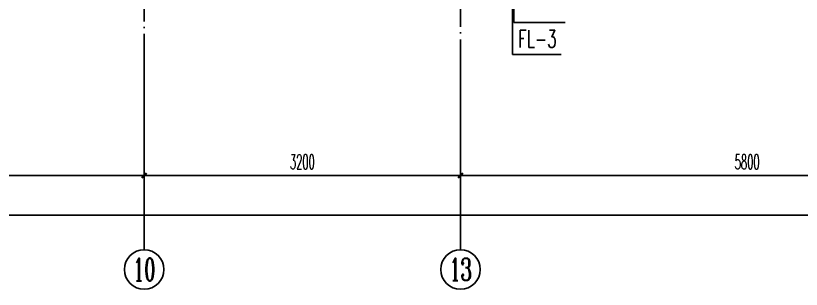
# Model space of a CAD drawing. Extents: x 27938 to 1507990, y 110129 to 923079.
# Drawn here: x 1212464 to 1220411, y 577235 to 580000 of the extents above; entities that cross this region are included whole.
import ezdxf
from ezdxf.enums import TextEntityAlignment as Align

# ---------------------------------------------------------------- set-up
doc = ezdxf.new("R2010")
doc.units = 0
doc.header["$LTSCALE"] = 1000
doc.header["$MEASUREMENT"] = 0
doc.linetypes.add('DOTE', pattern=[2.42, 2, -0.2, 0.02, -0.2])
for name, color, linetype in [('----建筑底图', 8, 'Continuous'), ('AXIS', 3, 'Continuous'), ('AXIS_TEXT', 7, 'Continuous'), ('DIM_凝结', 150, 'Continuous'), ('DIM_废水', 31, 'Continuous'), ('DOTE', 1, 'Continuous')]:
    doc.layers.add(name, color=color, linetype=linetype)
doc.styles.add('_TCH_AXIS', font='COMPLEX', dxfattribs={"bigfont": 'GBCBIG'})
doc.styles.add('_TCH_DIM_T3', font='SIMPLEX.shx', dxfattribs={"width": 0.494118, "bigfont": 'GBCBIG.shx'})
doc.styles.add('_TWT_SERIAL', font='SIMPLEX', dxfattribs={"width": 0.8, "height": 3.5, "bigfont": 'HZTXT'})
doc.styles.add('COMPLEX', font='COMPLEX')
doc.dimstyles.new('_TCH_ARCH&&50', dxfattribs={"dimtxt": 148.75, "dimasz": 50, "dimexe": 125, "dimexo": 150, "dimgap": 63.125, "dimtad": 1, "dimdec": 0, "dimzin": 0, "dimdsep": 46, "dimtxsty": '_TCH_DIM_T3', "dimblk": 'ARCHTICK', "dimcen": 0.09, "dimclrt": 4, "dimazin": 2, "dimtfac": 1, "dimtdec": 0, "dimtix": 1, "dimtmove": 2, "dimatfit": 3, "dimfxl": 100, "dimtolj": 1, "dimtzin": 0, "dimarcsym": 0})

# ---------------------------------------------------------------- blocks, each defined once
blk = doc.blocks.new('_ArchTick')
at = {"color": 0, "linetype": 'ByBlock', "const_width": 0.4}
blk.add_lwpolyline([(-0.5, -0.5), (0.5, 0.5)], dxfattribs=at)
blk = doc.blocks.new('*D1060')
at = {"layer": 'AXIS', "color": 0, "lineweight": -2}
for p, q in [((-25100, -27049.5), (-25100, -28674.5)), ((25100, -27049.5), (25100, -28674.5)), ((-25100, -28549.5), (25100, -28549.5))]:
    blk.add_line(p, q, dxfattribs=at)
at = {"layer": 'Defpoints', "color": 0}
for p in [(-25100, -26899.5), (25100, -26899.5), (25100, -28549.5)]:
    blk.add_point(p, dxfattribs=at)
at = {"layer": 'AXIS', "color": 0, "lineweight": -2, "xscale": 50, "yscale": 50, "zscale": 50, "rotation": 180}
blk.add_blockref('_ArchTick', (-25100, -28549.5), dxfattribs=at)
at = {"layer": 'AXIS', "color": 0, "lineweight": -2, "xscale": 50, "yscale": 50, "zscale": 50}
blk.add_blockref('_ArchTick', (25100, -28549.5), dxfattribs=at)
at = {"layer": 'AXIS', "color": 4, "insert": (0, -28412), "char_height": 148.75, "attachment_point": 5, "style": '_TCH_DIM_T3'}
blk.add_mtext('\\A1;50200', dxfattribs=at)
blk = doc.blocks.new('*D1064')
at = {"layer": 'AXIS', "color": 0, "lineweight": -2}
for p, q in [((-15700, -27049.5), (-15700, -28274.5)), ((-12500, -27049.5), (-12500, -28274.5)), ((-15700, -28149.5), (-12500, -28149.5))]:
    blk.add_line(p, q, dxfattribs=at)
at = {"layer": 'Defpoints', "color": 0}
for p in [(-15700, -26899.5), (-12500, -26899.5), (-12500, -28149.5)]:
    blk.add_point(p, dxfattribs=at)
at = {"layer": 'AXIS', "color": 0, "lineweight": -2, "xscale": 50, "yscale": 50, "zscale": 50, "rotation": 180}
blk.add_blockref('_ArchTick', (-15700, -28149.5), dxfattribs=at)
at = {"layer": 'AXIS', "color": 0, "lineweight": -2, "xscale": 50, "yscale": 50, "zscale": 50}
blk.add_blockref('_ArchTick', (-12500, -28149.5), dxfattribs=at)
at = {"layer": 'AXIS', "color": 4, "insert": (-14100, -28012), "char_height": 148.75, "attachment_point": 5, "style": '_TCH_DIM_T3'}
blk.add_mtext('\\A1;3200', dxfattribs=at)
blk = doc.blocks.new('*D1065')
at = {"layer": 'AXIS', "color": 0, "lineweight": -2}
for p, q in [((-12500, -27049.5), (-12500, -28274.5)), ((-9300, -27049.5), (-9300, -28274.5)), ((-12500, -28149.5), (-9300, -28149.5))]:
    blk.add_line(p, q, dxfattribs=at)
at = {"layer": 'Defpoints', "color": 0}
for p in [(-12500, -26899.5), (-9300, -26899.5), (-9300, -28149.5)]:
    blk.add_point(p, dxfattribs=at)
at = {"layer": 'AXIS', "color": 0, "lineweight": -2, "xscale": 50, "yscale": 50, "zscale": 50, "rotation": 180}
blk.add_blockref('_ArchTick', (-12500, -28149.5), dxfattribs=at)
at = {"layer": 'AXIS', "color": 0, "lineweight": -2, "xscale": 50, "yscale": 50, "zscale": 50}
blk.add_blockref('_ArchTick', (-9300, -28149.5), dxfattribs=at)
at = {"layer": 'AXIS', "color": 4, "insert": (-10900, -28012), "char_height": 148.75, "attachment_point": 5, "style": '_TCH_DIM_T3'}
blk.add_mtext('\\A1;3200', dxfattribs=at)
blk = doc.blocks.new('*D1066')
at = {"layer": 'AXIS', "color": 0, "lineweight": -2}
for p, q in [((-9300, -27049.5), (-9300, -28274.5)), ((-3500, -27049.5), (-3500, -28274.5)), ((-9300, -28149.5), (-3500, -28149.5))]:
    blk.add_line(p, q, dxfattribs=at)
at = {"layer": 'Defpoints', "color": 0}
for p in [(-9300, -26899.5), (-3500, -26899.5), (-3500, -28149.5)]:
    blk.add_point(p, dxfattribs=at)
at = {"layer": 'AXIS', "color": 0, "lineweight": -2, "xscale": 50, "yscale": 50, "zscale": 50, "rotation": 180}
blk.add_blockref('_ArchTick', (-9300, -28149.5), dxfattribs=at)
at = {"layer": 'AXIS', "color": 0, "lineweight": -2, "xscale": 50, "yscale": 50, "zscale": 50}
blk.add_blockref('_ArchTick', (-3500, -28149.5), dxfattribs=at)
at = {"layer": 'AXIS', "color": 4, "insert": (-6400, -28012), "char_height": 148.75, "attachment_point": 5, "style": '_TCH_DIM_T3'}
blk.add_mtext('\\A1;5800', dxfattribs=at)
blk = doc.blocks.new('_AXISO')
blk.add_circle((0, 0), 0.5)
at = {"layer": 'AXIS_TEXT', "style": 'COMPLEX', "width": 1.041667}
blk.add_attdef('A', text='', height=0.56, dxfattribs=at).set_placement((-0.25, -0.28), (0.25, -0.28), align=Align.FIT)
blk = doc.blocks.new('A$C149A4CC3')
at = {"layer": 'AXIS', "color": 8}
for p, q in [((-12500, -26899.5), (-12500, -28899.5)), ((-9300, -26899.4), (-9300, -28899.4))]:
    blk.add_line(p, q, dxfattribs=at)
at = {"layer": 'DOTE', "color": 169, "linetype": 'DOTE', "ltscale": 0.3}
for p, q in [((-9300.2, -16610.1), (-9300, -26899.5)), ((-12500, -20910.1), (-12500, -26899.5))]:
    blk.add_line(p, q, dxfattribs=at)
at = {"layer": 'AXIS', "color": 8}
ref = blk.add_blockref('_AXISO', (-12500, -29099.5), dxfattribs=dict(at, xscale=400, yscale=400, zscale=400))
ref.add_attrib('A', '10', dxfattribs={"layer": 'AXIS_TEXT', "color": 8, "ltscale": 0.5, "height": 226.27, "style": '_TCH_AXIS', "width": 0.724138}).set_placement((-12613.1, -29212.7), (-12386.9, -29212.7), align=Align.FIT)
ref = blk.add_blockref('_AXISO', (-9300, -29099.4), dxfattribs=dict(at, xscale=400, yscale=400, zscale=400))
ref.add_attrib('A', '13', dxfattribs={"layer": 'AXIS_TEXT', "color": 8, "ltscale": 0.5, "height": 226.27, "style": '_TCH_AXIS', "width": 0.724138}).set_placement((-9413.1, -29212.5), (-9186.9, -29212.5), align=Align.FIT)
for p1, p2, distance, picture, middle in [((-25100, -26899.5), (25100, -26899.5), -1650, '*D1060', (0, -28412)), ((-15700, -26899.5), (-12500, -26899.5), -1250, '*D1064', (-14100, -28012)), ((-12500, -26899.5), (-9300, -26899.5), -1250, '*D1065', (-10900, -28012)), ((-9300, -26899.5), (-3500, -26899.5), -1250, '*D1066', (-6400, -28012))]:
    dim = blk.add_aligned_dim(p1=p1, p2=p2, distance=distance, dimstyle='_TCH_ARCH&&50', dxfattribs=at)
    dim.commit()
    dim.dimension.update_dxf_attribs({"geometry": picture, "text_midpoint": middle})

msp = doc.modelspace()

# ---------------------------------------------------------------- block references
at = {"layer": '----建筑底图'}
msp.add_blockref('A$C149A4CC3', (1226263.6, 606534.1), dxfattribs=at)

# ---------------------------------------------------------------- next in the draw order: linework, layer by layer
at = {"layer": 'DIM_凝结'}
for p, q in [((1217503.6, 581049), (1217503.6, 579932.1)), ((1217503.6, 579932.1), (1218021.5, 579932.1))]:
    msp.add_line(p, q, dxfattribs=at)
at = {"layer": 'DIM_废水'}
for p, q in [((1217488.6, 581199), (1217488.6, 579607.9)), ((1217488.6, 579607.9), (1217982.5, 579607.9))]:
    msp.add_line(p, q, dxfattribs=at)

# ---------------------------------------------------------------- next in the draw order: texts
at = {"layer": 'DIM_废水', "color": 7, "style": '_TWT_SERIAL', "width": 0.64}
msp.add_text('FL-3', height=175, dxfattribs=at).set_placement((1217547.5, 579677.9))

doc.saveas('drawing.dxf')
